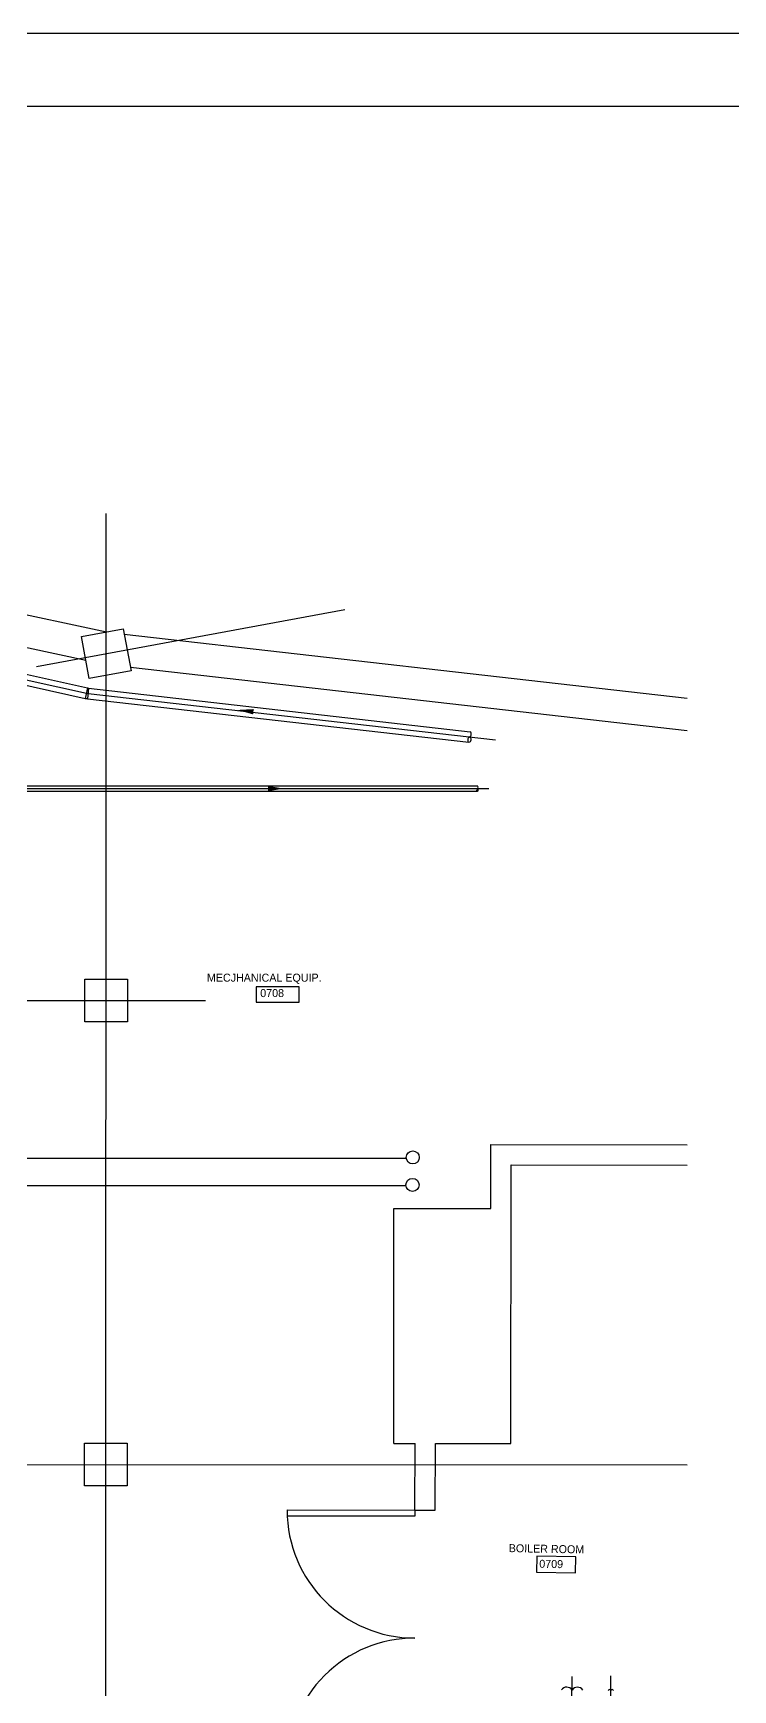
# Model space of a CAD drawing. Extents: x 0 to 1722, y 0 to 1477.
# Drawn here: x 860 to 1123, y 339 to 960 of the extents above; entities that cross this region are included whole.
import ezdxf

# ---------------------------------------------------------------- set-up
doc = ezdxf.new("R2010")
doc.units = 0
doc.header["$LTSCALE"] = 8.33
doc.linetypes.add('CENTER', pattern=[0])
doc.linetypes.add('HIDDEN', pattern=[0])
doc.layers.get('0').update_dxf_attribs({"linetype": 'CONTINUOUS'})
for name, color, linetype in [('A-COLLINE', 9, 'CENTER'), ('A-COLUMN', 9, 'CONTINUOUS'), ('A-RMNAME', 9, 'CONTINUOUS'), ('A-WALL', 9, 'CONTINUOUS'), ('M-CHWNEW', 3, 'CONTINUOUS'), ('M-CL', 9, 'CENTER'), ('M-STEAMEXIST', 18, 'HIDDEN'), ('M-TEXT', 2, 'CONTINUOUS'), ('TITLEBLK', 7, 'CONTINUOUS')]:
    doc.layers.add(name, color=color, linetype=linetype)

# ---------------------------------------------------------------- blocks, each defined once
blk = doc.blocks.new('CA-1-8$0$DDOOR')
at = {"color": 0}
for p, q in [((-1, 1), (-1, 0)), ((-0.951, 0), (-0.951, 0.999)), ((0.951, 0), (0.951, 0.999)), ((1, 1), (1, 0)), ((-1, 0), (-0.951, 0)), ((1, 0), (0.951, 0))]:
    blk.add_line(p, q, dxfattribs=at)
for centre, start, end in [((-1, 0), 0, 90), ((1, 0), 90, 180)]:
    blk.add_arc(centre, 1, start, end, dxfattribs=at)

msp = doc.modelspace()

# ---------------------------------------------------------------- linework, layer by layer
at = {"color": 0}
msp.add_lwpolyline([(0, 0), (0, 960), (1344, 960), (1344, 0), (0, 0)], close=True, dxfattribs=at)
at = {"layer": 'A-COLLINE', "color": 0}
for p, q in [((887.29, 146.15), (887.53, 779.87)), ((861.35, 722.54), (977.09, 743.95)), ((851.18, 597.39), (924.76, 597.39)), ((198.74, 423.66), (1105.46, 423.3))]:
    msp.add_line(p, q, dxfattribs=at)
at = {"layer": 'A-COLUMN', "color": 0}
for p, q in [((878.21, 733.8), (893.94, 736.71)), ((881.12, 718.06), (878.21, 733.8)), ((893.94, 736.71), (896.85, 720.97)), ((896.85, 720.97), (881.12, 718.06)), ((879.47, 589.39), (879.48, 605.39)), ((879.48, 605.39), (895.48, 605.38)), ((895.48, 605.38), (895.47, 589.38)), ((895.47, 589.38), (879.47, 589.39)), ((879.4, 415.39), (879.4, 431.39)), ((879.4, 431.39), (895.4, 431.38)), ((895.4, 431.38), (895.4, 415.38)), ((895.4, 415.38), (879.4, 415.39))]:
    msp.add_line(p, q, dxfattribs=at)
at = {"layer": 'A-RMNAME', "color": 0}
for p, q in [((1049.12, 389.03), (1049.01, 383.09)), ((1063.74, 388.76), (1049.12, 389.03)), ((1063.63, 382.82), (1063.74, 388.76)), ((1049.01, 383.09), (1063.63, 382.82))]:
    msp.add_line(p, q, dxfattribs=at)
msp.add_lwpolyline([(943.78, 602.49), (943.78, 596.72), (959.94, 596.72), (959.94, 602.49)], close=True, dxfattribs=at)
at = {"layer": 'A-WALL', "color": 0}
for p, q in [((594.45, 798.22), (887.64, 735.54)), ((596.81, 785.44), (879.84, 724.94)), ((894.32, 734.67), (1105.46, 710.65)), ((896.6, 722.33), (1105.46, 698.57)), ((1031.82, 519.33), (1031.83, 543.33)), ((1031.83, 543.33), (1105.46, 543.3)), ((1039.4, 431.32), (1039.45, 535.7)), ((1039.45, 535.7), (1105.46, 535.67)), ((995.4, 431.34), (995.44, 519.34)), ((995.44, 519.34), (1031.82, 519.33)), ((995.4, 431.34), (1003.4, 431.34)), ((1003.39, 406.34), (1003.4, 431.34)), ((1011.02, 406.33), (1011.03, 431.33)), ((1011.02, 406.33), (1011.03, 431.33)), ((1011.03, 431.33), (1039.4, 431.32)), ((1003.39, 406.34), (1011.02, 406.33))]:
    msp.add_line(p, q, dxfattribs=at)
at = {"layer": 'M-CHWNEW', "color": 0}
for p, q in [((773.12, 538.28), (1000.11, 538.28)), ((735.29, 527.96), (1000.03, 527.96))]:
    msp.add_line(p, q, dxfattribs=at)
for centre in [(1002.54, 538.54), (1002.46, 528.22)]:
    msp.add_circle(centre, 2.45, dxfattribs=at)
at = {"layer": 'M-CL', "color": 0}
for p, q in [((558.51, 783.58), (880.1, 712.58)), ((880.72, 712.47), (1033.59, 695.02)), ((662.24, 676.77), (1031.14, 676.77)), ((1062.15, 322.16), (1062.31, 343.91)), ((1076.88, 291.26), (1076.88, 344.15))]:
    msp.add_line(p, q, dxfattribs=at)
msp.add_arc((881.4, 718.43), 6, 257.54986, 263.48843, dxfattribs=at)
at = {"layer": 'M-STEAMEXIST', "color": 0}
for p, q in [((573.12, 782.4), (880.54, 714.53)), ((648.46, 761.67), (879.67, 710.62)), ((880.54, 714.53), (879.67, 710.62)), ((880.94, 714.46), (880.49, 710.49)), ((880.94, 714.46), (1024.07, 698.12)), ((880.49, 710.49), (1023.62, 694.15)), ((662.24, 677.77), (1026.8, 677.77)), ((662.24, 675.77), (1026.8, 675.77))]:
    msp.add_line(p, q, dxfattribs=at)
for centre, radius, start, end in [((881.4, 718.43), 4, 257.54986, 263.48843), ((881.4, 718.43), 8, 257.54986, 263.48843), ((1024.33, 695.07), 1.17, 114.51494, 232.46193), ((1023.44, 695.18), 1.04, 279.67657, 67.3003), ((1023.36, 697.2), 1.17, 294.51494, 52.46193), ((1026.46, 677.27), 0.604, 304.19459, 55.80541), ((1027.13, 676.27), 0.604, 124.19459, 235.80541), ((1026.6, 676.27), 0.537, 291.2887, 68.7113), ((1060.3, 337.56), 2.39, 32.69442, 146.26797), ((1064.3, 337.53), 2.39, 32.69442, 146.26797), ((1076.37, 338.5), 0.529, 22.51421, 156.98547), ((1077.37, 338.45), 0.569, 25.46788, 153.63685)]:
    msp.add_arc(centre, radius, start, end, dxfattribs=at)
at = {"layer": 'M-TEXT', "color": 0}
for points in [[(942.65, 704.6), (942.88, 706.59), (936.81, 706.27)], [(948.19, 677.79), (948.19, 675.79), (954.19, 676.79)]]:
    msp.add_solid(points, dxfattribs=at)
at = {"layer": 'TITLEBLK', "color": 0}
msp.add_line((1292.94, 932.51), (41.61, 932.51), dxfattribs=at)

# ---------------------------------------------------------------- block references
at = {"layer": 'A-WALL', "color": 0, "xscale": 48, "yscale": 48, "rotation": 89.97619268505703}
msp.add_blockref('CA-1-8$0$DDOOR', (1003.37, 358.34), dxfattribs=at)

# ---------------------------------------------------------------- texts
at = {"layer": 'A-RMNAME', "color": 0}
for s, p in [('MECJHANICAL EQUIP.', (925.32, 604.41)), ('0708', (945.32, 598.64))]:
    msp.add_text(s, height=3, dxfattribs=at).set_placement(p)
for s, p in [('BOILER ROOM', (1038.55, 390.56)), ('0709', (1050.01, 384.71))]:
    msp.add_text(s, height=3, rotation=358.94674, dxfattribs=at).set_placement(p)

doc.saveas('drawing.dxf')
